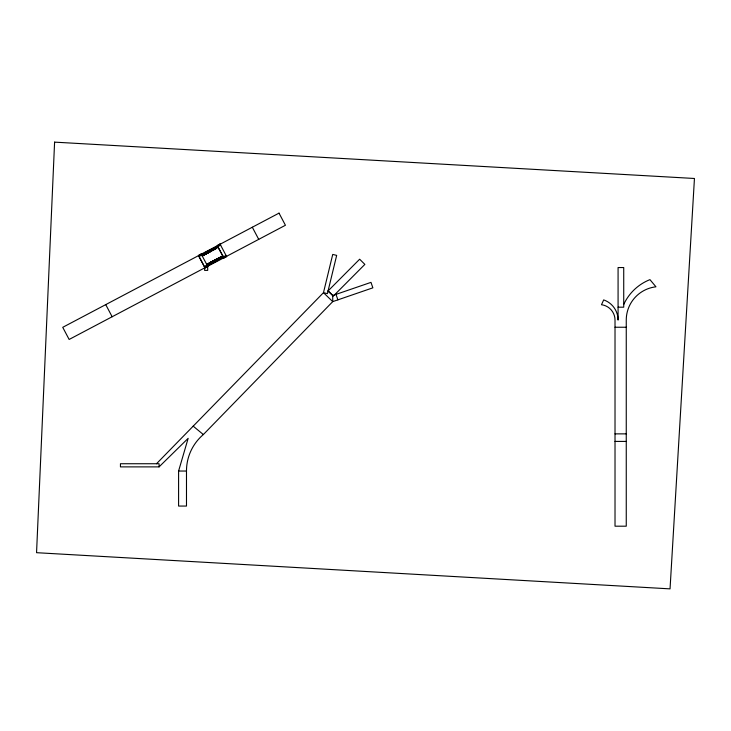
<?xml version="1.0" encoding="UTF-8"?>
<svg xmlns="http://www.w3.org/2000/svg" width="731" height="731" viewBox="0 0 731 731"><rect width="100%" height="100%" fill="white"/><g stroke="black" fill="none" stroke-linecap="round" stroke-linejoin="round"><path stroke-width="1.1" d="M328.082 290.929L333.29 296.119L364.86 264.394L359.652 259.213L328.082 290.929L332.733 295.507L370.982 282.367L372.865 287.831L332.733 301.629L203.355 434.552A47.67 47.67 0 0 0 186.487 471.038L186.487 506.062L178.592 506.062L178.592 471.038L188.159 438.317L159.075 466.881L120.451 466.881L120.451 463.737L159.075 463.737L159.075 466.881M156.507 463.737L323.477 292.674L332.733 254.425L336.671 255.384L327.424 293.634L323.477 292.674L332.733 301.629L332.733 295.507M208.28 251.117L210.912 249.728M208.353 251.071L208.499 251.528L209.852 250.916L210.619 249.883M215.755 247.233L209.943 250.34L210.162 250.751L213.653 248.805M206.188 253.273L211.058 250.706L211.277 251.117L208.929 252.35L208.783 251.893M216.403 248.458L210.592 251.574L210.373 251.162L214.092 249.627M210.592 251.574L211.57 250.961L208.929 252.323M218.77 258.5L213.909 261.068L213.69 260.656L218.551 258.089M216.385 260.273L216.687 260.647L214.338 261.89L214.119 261.479L218.989 258.911M204.442 253.739L204.232 253.328L208.929 250.879L209.139 251.29L201.829 255.192L217.929 246.722L210.574 250.541L210.354 250.13L217.701 246.283L201.61 254.781L207.732 251.519L207.942 251.93M217.125 247.635L202.048 255.603L209.358 251.702L209.578 252.113L202.259 256.014L218.13 247.105M223.028 256.389L215.691 260.227L215.471 259.816L222.818 255.978L206.727 264.467L212.84 261.214L213.059 261.625L206.946 264.878L223.019 256.362M207.165 265.289L214.475 261.396L214.695 261.808L207.376 265.7L223.467 257.211L216.12 261.049L215.91 260.638L223.247 256.8L204.415 266.733M203.483 253.703L209.331 250.66L209.55 251.071L203.702 254.114M210.162 250.751L215.974 247.645M203.922 254.525L209.77 251.482L209.989 251.893L204.141 254.936M210.373 251.162L216.184 248.047M208.6 263.398L214.448 260.355L214.667 260.766L208.819 263.809M220.872 256.919L215.06 260.035L215.279 260.446L221.091 257.33M209.039 264.22L214.887 261.177L215.106 261.588L209.258 264.631M221.301 257.741L215.49 260.857L215.709 261.269L221.52 258.153M205.758 252.451L213.434 248.394M205.978 252.862L208.573 251.482M206.407 253.684L209.002 252.305M210.875 262.137L216.011 259.395M211.085 262.548L213.69 261.177M211.305 262.959L216.44 260.218M211.524 263.37L214.119 262M198.951 256.535L201.829 255.018M208.49 251.501L210.839 249.764M217.774 246.594L220.652 245.077L220.15 244.127M199.106 256.663L204.36 266.614M208.71 251.912L213.872 249.216M213.47 260.766L213.616 261.223L215.956 259.45M223.183 256.672L217.792 246.795M204.415 266.897L207.293 265.38M223.247 256.956L226.126 255.439L226.619 256.389L223.75 257.906M213.9 261.588L214.046 262.045L216.659 260.629M204.918 267.848L207.796 266.331M216.604 260.684L219.209 259.322M215.846 248.257L216.668 248.376L216.449 247.964M213.397 260.812L214.448 260.355M213.616 261.223L214.667 260.766M213.827 261.634L214.887 261.177M214.046 262.045L215.106 261.588M204.616 267.308L207.695 267.308L207.695 270.388L204.616 270.388L204.616 268.332M618.079 307.194L623.726 307.194L623.726 267.546L618.079 267.546L618.079 320.087A21.354 21.354 0 0 0 603.678 299.902L601.494 304.726A15.488 15.488 0 0 1 615.018 320.087L615.018 526.192L626.257 526.192L626.257 320.087A33.498 33.498 0 0 1 655.954 286.808L649.95 279.635A48.511 48.511 0 0 0 623.726 304.48M615.018 327.241L626.257 327.241M615.018 433.867L626.257 433.867M615.018 441.414L626.257 441.414M178.592 471.038L186.487 471.038M193.185 426.155L203.355 434.552M252.314 227.231L258.719 239.357M105.739 304.617L112.145 316.751M336.004 294.383L337.886 299.856M54.597 142.134L36.55 552.691L670.044 588.866L694.45 178.483L54.597 142.134M201.18 253.968L198.439 255.411L205.064 267.957L207.805 266.504L201.18 253.968M220.013 244.026L217.271 245.47L223.887 258.016L226.628 256.563L220.013 244.026M279.023 213.132L62.738 327.324L69.143 339.458L285.428 225.258L279.023 213.132M214.046 260.574L209.349 263.023L209.559 263.434L214.256 260.985L214.046 260.574"/></g></svg>
